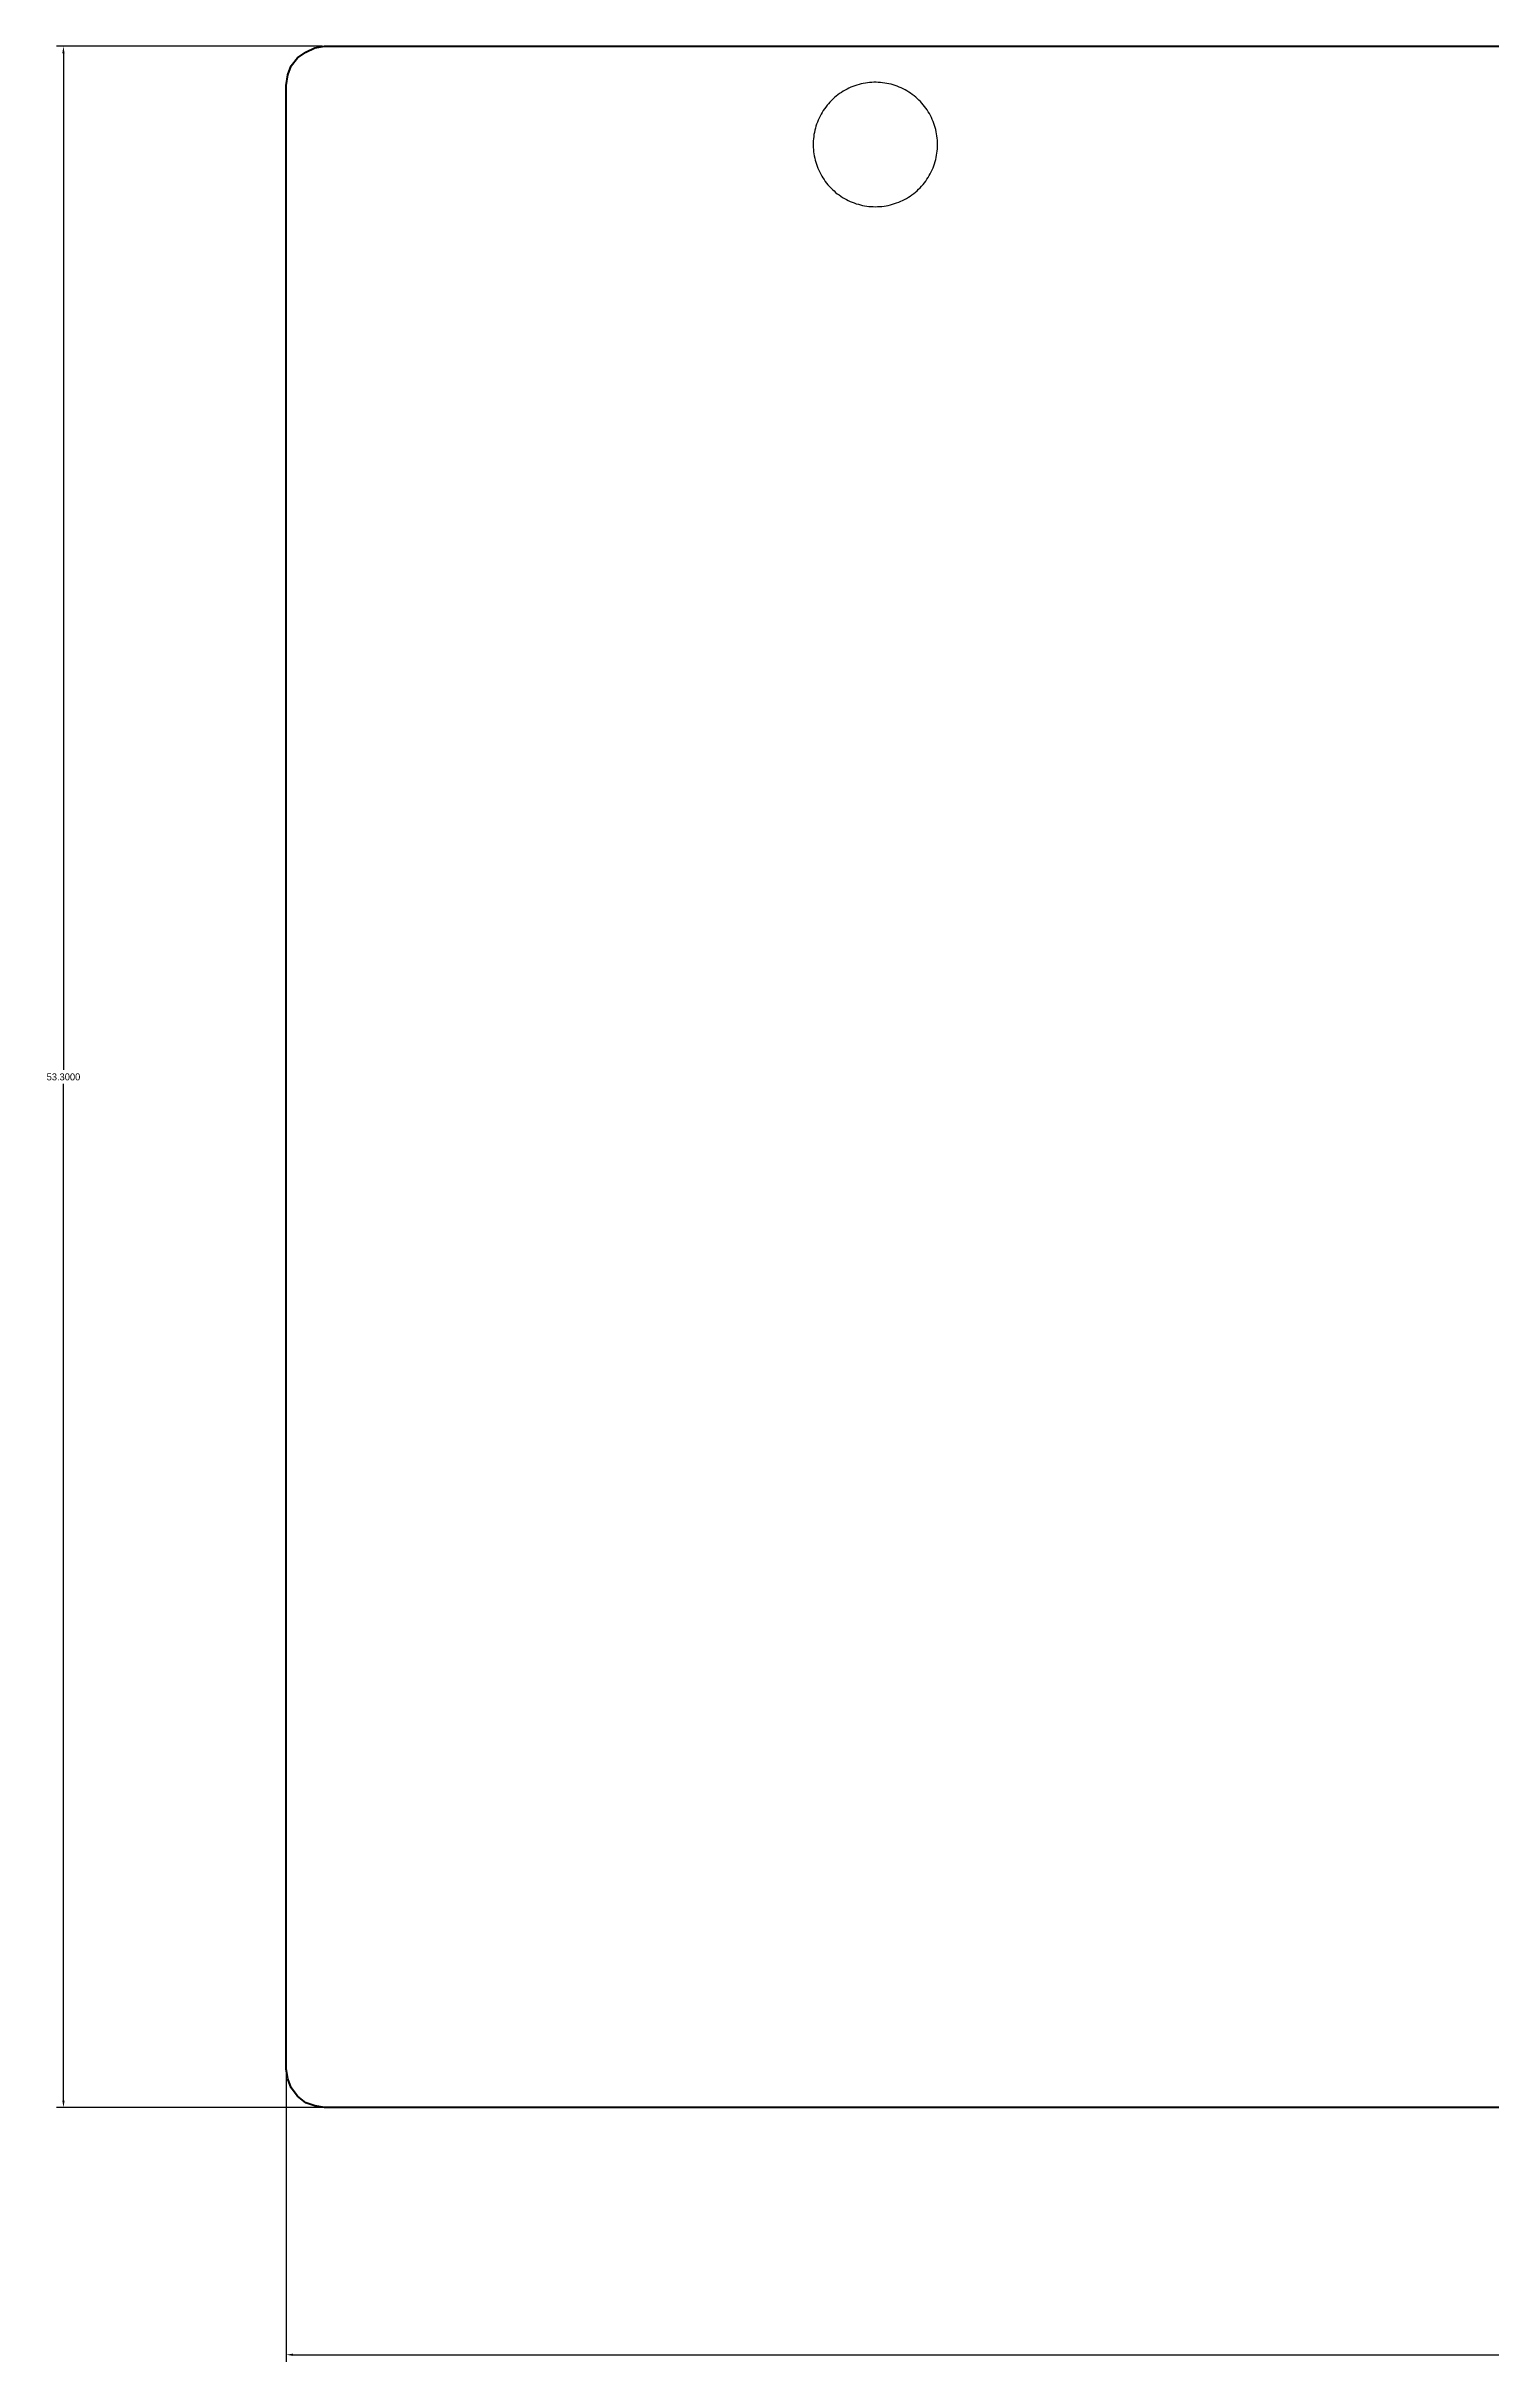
# Model space of a CAD drawing. Header units: millimetres. Extents: x -6 to 110, y 152 to 212.
# Drawn here: x -6.2 to 31.2, y 152.1 to 212 of the extents above; entities that cross this region are included whole.
import ezdxf

# ---------------------------------------------------------------- set-up
doc = ezdxf.new("R2010")
doc.units = ezdxf.units.MM
doc.header["$MEASUREMENT"] = 0
doc.layers.get('Defpoints').update_dxf_attribs({"linetype": 'CONTINUOUS'})
doc.layers.add('Incisione', color=5, linetype='CONTINUOUS', true_color=0x1710ff)
doc.layers.add('Taglio', color=22, linetype='CONTINUOUS', true_color=0xc0240f)
doc.dimstyles.get("Standard").update_dxf_attribs({"dimtxt": 0.18, "dimasz": 0.18, "dimexe": 0.18, "dimexo": 0.0625, "dimgap": 0.09, "dimtad": 0, "dimtih": 1, "dimtoh": 1, "dimdec": 4, "dimzin": 0, "dimdsep": 46, "dimtxsty": 'Standard', "dimcen": 0.09, "dimadec": 0, "dimazin": 0, "dimtfac": 1, "dimtdec": 4, "dimtofl": 0, "dimtmove": 0, "dimatfit": 3, "dimfxl": 1, "dimtolj": 1, "dimtzin": 0, "dimarcsym": 0})

# ---------------------------------------------------------------- blocks, each defined once
blk = doc.blocks.new('*D2')
at = {"layer": 'Defpoints', "color": 0}
for p in [(0.994, 211.989), (-5.756, 158.689), (0.994, 158.689)]:
    blk.add_point(p, dxfattribs=at)
at = {"layer": 'Incisione', "color": 0, "lineweight": -2}
for p, q in [((0.932, 211.989), (-5.936, 211.989)), ((-5.756, 211.809), (-5.756, 185.519)), ((-5.756, 158.869), (-5.756, 185.159)), ((0.932, 158.689), (-5.936, 158.689))]:
    blk.add_line(p, q, dxfattribs=at)
at = {"layer": 'Incisione', "color": 0}
for points in [[(-5.726, 211.809), (-5.786, 211.809), (-5.756, 211.989)], [(-5.786, 158.869), (-5.726, 158.869), (-5.756, 158.689)]]:
    blk.add_solid(points, dxfattribs=at)
at = {"layer": 'Incisione', "color": 0, "insert": (-5.756, 185.339), "char_height": 0.18, "attachment_point": 5}
blk.add_mtext('\\A1;53.3000', dxfattribs=at)
blk = doc.blocks.new('*D3')
at = {"layer": 'Defpoints', "color": 0}
for p in [(0, 163.767), (68.535, 163.767), (0, 152.298)]:
    blk.add_point(p, dxfattribs=at)
at = {"layer": 'Incisione', "color": 0, "lineweight": -2}
for p, q in [((0, 163.704), (0, 152.118)), ((68.535, 163.704), (68.535, 152.118)), ((0.18, 152.298), (33.65, 152.298)), ((68.355, 152.298), (34.884, 152.298))]:
    blk.add_line(p, q, dxfattribs=at)
at = {"layer": 'Incisione', "color": 0}
for points in [[(0.18, 152.328), (0.18, 152.268), (0, 152.298)], [(68.355, 152.268), (68.355, 152.328), (68.535, 152.298)]]:
    blk.add_solid(points, dxfattribs=at)
at = {"layer": 'Incisione', "color": 0, "insert": (34.267, 152.298), "char_height": 0.18, "attachment_point": 5}
blk.add_mtext('\\A1;68.5346', dxfattribs=at)

msp = doc.modelspace()

# ---------------------------------------------------------------- linework, layer by layer
at = {"layer": 'Incisione', "lineweight": 211}
for points in [[(0.50782, 211.8405), (0.74057, 211.9463)], [(0.74057, 211.9463), (0.99448, 211.98862)], [(0.99448, 211.98862), (64.47205, 211.98862)], [(0.04232, 211.24804), (0.12696, 211.4808)], [(0.12696, 211.4808), (0.29623, 211.69239)], [(0.29623, 211.69239), (0.50782, 211.8405)], [(0, 210.97298), (0.04232, 211.24804)], [(0, 159.6831), (0, 210.97298)], [(0.04232, 159.42919), (0, 159.6831)], [(0.12696, 159.19644), (0.04232, 159.42919)], [(0.29623, 158.98484), (0.12696, 159.19644)], [(0.50782, 158.81557), (0.29623, 158.98484)], [(0.74057, 158.73093), (0.50782, 158.81557)], [(0.99448, 158.68862), (0.74057, 158.73093)], [(65.00103, 158.68862), (0.99448, 158.68862)]]:
    msp.add_lwpolyline(points, dxfattribs=at)
at = {"layer": 'Taglio'}
msp.add_lwpolyline([(15.23462, 207.84141), (15.29074, 207.84239), (15.34679, 207.84533), (15.40271, 207.85022), (15.45842, 207.85706), (15.51386, 207.86585), (15.56896, 207.87656), (15.62365, 207.88918), (15.67787, 207.90371), (15.73155, 207.92012), (15.78462, 207.9384), (15.83702, 207.95851), (15.88869, 207.98044), (15.93956, 208.00416), (15.98957, 208.02965), (16.03867, 208.05686), (16.08678, 208.08577), (16.13385, 208.11634), (16.17983, 208.14853), (16.22466, 208.18231), (16.26828, 208.21764), (16.31064, 208.25446), (16.3517, 208.29274), (16.39139, 208.33243), (16.42967, 208.37349), (16.46649, 208.41585), (16.50182, 208.45947), (16.5356, 208.5043), (16.56779, 208.55028), (16.59836, 208.59735), (16.62727, 208.64546), (16.65448, 208.69456), (16.67997, 208.74457), (16.70369, 208.79544), (16.72562, 208.84711), (16.74574, 208.89951), (16.76401, 208.95258), (16.78042, 209.00626), (16.79495, 209.06048), (16.80757, 209.11517), (16.81828, 209.17027), (16.82707, 209.22571), (16.83391, 209.28142), (16.8388, 209.33734), (16.84174, 209.39339), (16.84272, 209.44951), (16.84175, 209.50522), (16.83886, 209.56087), (16.83403, 209.61637), (16.82729, 209.67168), (16.81864, 209.72672), (16.80809, 209.78143), (16.79564, 209.83574), (16.78133, 209.88959), (16.76515, 209.94291), (16.74714, 209.99564), (16.72731, 210.04771), (16.7057, 210.09906), (16.68231, 210.14963), (16.65719, 210.19936), (16.63036, 210.2482), (16.60185, 210.29607), (16.5717, 210.34293), (16.53995, 210.38871), (16.50663, 210.43337), (16.47178, 210.47684), (16.43545, 210.51908), (16.39768, 210.56004), (16.35851, 210.59967), (16.31799, 210.63791), (16.27617, 210.67473), (16.2331, 210.71008), (16.18883, 210.74391), (16.14341, 210.77619), (16.09691, 210.80688), (16.04937, 210.83594), (16.00085, 210.86333), (15.95141, 210.88902), (15.90111, 210.91299), (15.85001, 210.9352), (15.79817, 210.95563), (15.74566, 210.97425), (15.69253, 210.99104), (15.63885, 211.00598), (15.58469, 211.01905), (15.5301, 211.03023), (15.47517, 211.03952), (15.41994, 211.0469), (15.36449, 211.05236), (15.30888, 211.0559), (15.25319, 211.0575), (15.19747, 211.05718), (15.1418, 211.05493), (15.08624, 211.05075), (15.03086, 211.04465), (14.97572, 211.03663), (14.92089, 211.02671), (14.86644, 211.0149), (14.81243, 211.0012), (14.75893, 210.98565), (14.706, 210.96825), (14.6537, 210.94902), (14.60211, 210.928), (14.55127, 210.9052), (14.50125, 210.88065), (14.45211, 210.85438), (14.40391, 210.82643), (14.35671, 210.79683), (14.31056, 210.76561), (14.26552, 210.7328), (14.22165, 210.69846), (14.17899, 210.66262), (14.13759, 210.62532), (14.09752, 210.58661), (14.05881, 210.54654), (14.02151, 210.50514), (13.98567, 210.46248), (13.95133, 210.41861), (13.91852, 210.37357), (13.8873, 210.32742), (13.8577, 210.28022), (13.82975, 210.23202), (13.80348, 210.18288), (13.77893, 210.13286), (13.75613, 210.08202), (13.73511, 210.03043), (13.71589, 209.97813), (13.69848, 209.9252), (13.68293, 209.8717), (13.66923, 209.81769), (13.65742, 209.76324), (13.6475, 209.70841), (13.63948, 209.65327), (13.63338, 209.59789), (13.6292, 209.54233), (13.62695, 209.48666), (13.62663, 209.43094), (13.62823, 209.37525), (13.63177, 209.31964), (13.63723, 209.26419), (13.64461, 209.20896), (13.6539, 209.15403), (13.66508, 209.09944), (13.67815, 209.04528), (13.69309, 208.9916), (13.70988, 208.93847), (13.7285, 208.88596), (13.74893, 208.83412), (13.77114, 208.78302), (13.79511, 208.73272), (13.8208, 208.68328), (13.8482, 208.63476), (13.87725, 208.58722), (13.90794, 208.54072), (13.94022, 208.4953), (13.97405, 208.45103), (14.0094, 208.40796), (14.04622, 208.36614), (14.08446, 208.32563), (14.12409, 208.28645), (14.16505, 208.24868), (14.20729, 208.21235), (14.25076, 208.1775), (14.29542, 208.14418), (14.34121, 208.11243), (14.38806, 208.08228), (14.43594, 208.05377), (14.48477, 208.02694), (14.5345, 208.00182), (14.58507, 207.97843), (14.63642, 207.95682), (14.6885, 207.93699), (14.74122, 207.91898), (14.79454, 207.9028), (14.84839, 207.88849), (14.9027, 207.87604), (14.95741, 207.86549), (15.01245, 207.85684), (15.06776, 207.8501), (15.12327, 207.84527), (15.17891, 207.84238), (15.23462, 207.84141)], dxfattribs=at)

# ---------------------------------------------------------------- dimensions: what is measured, and where the dimension line sits
at = {"layer": 'Incisione'}
dim = msp.add_linear_dim(base=(-5.75622, 158.68862), p1=(0.99448, 211.98862), p2=(0.99448, 158.68862), angle=90, dimstyle='Standard', dxfattribs=at)
dim.commit()
dim.dimension.update_dxf_attribs({"geometry": '*D2', "text_midpoint": (-5.75622, 185.33862)})
dim = msp.add_aligned_dim(p1=(68.53462, 163.76682), p2=(0, 163.76682), distance=11.46862, dimstyle='Standard', dxfattribs=at)
dim.commit()
dim.dimension.update_dxf_attribs({"geometry": '*D3', "text_midpoint": (34.26731, 152.29821)})

doc.saveas('drawing.dxf')
